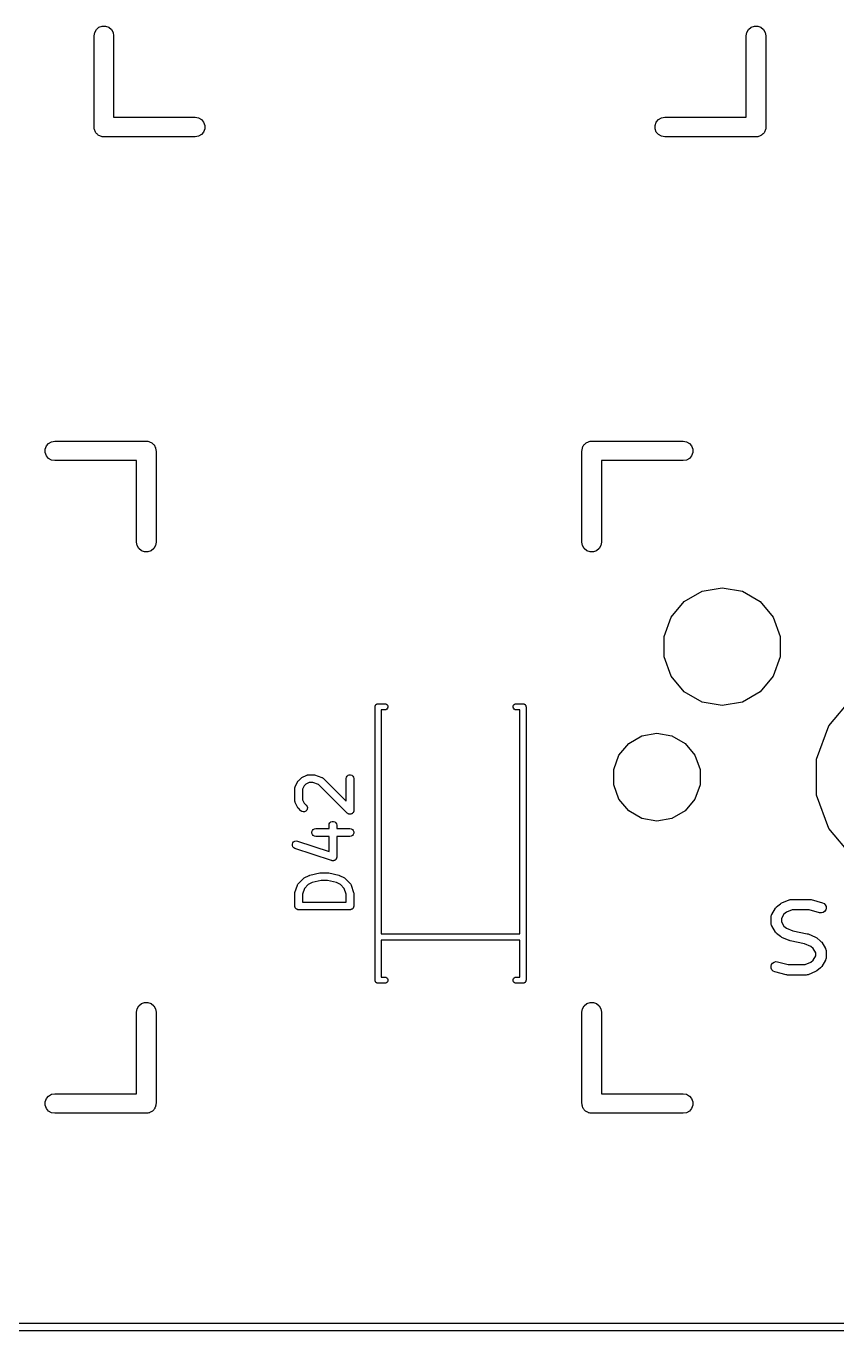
# Model space of a CAD drawing. Header units: millimetres. Extents: x 37 to 156, y -137 to -19.
# Drawn here: x 80.14 to 95.92, y -136.78 to -111.38 of the extents above; entities that cross this region are included whole.
import ezdxf

# ---------------------------------------------------------------- set-up
doc = ezdxf.new("R2010")
doc.units = ezdxf.units.MM
doc.layers.add('BLACK', color=7, linetype='Continuous')

# ---------------------------------------------------------------- blocks, each defined once
blk = doc.blocks.new('hhskb2-F.SilkS')
at = {"layer": 'BLACK'}
for p, q in [((81.471, -111.507), (81.5041, -111.45)), ((81.5041, -111.45), (81.5547, -111.407)), ((81.5547, -111.407), (81.6169, -111.384)), ((81.6169, -111.384), (81.6831, -111.384)), ((81.6831, -111.384), (81.7452, -111.407)), ((81.7452, -111.407), (81.7959, -111.45)), ((81.7959, -111.45), (81.829, -111.507)), ((94.171, -111.507), (94.2041, -111.45)), ((94.2041, -111.45), (94.2548, -111.407)), ((94.2548, -111.407), (94.3169, -111.384)), ((94.3169, -111.384), (94.3831, -111.384)), ((94.3831, -111.384), (94.4453, -111.407)), ((94.4453, -111.407), (94.4959, -111.45)), ((94.4959, -111.45), (94.529, -111.507)), ((81.4595, -111.572), (81.471, -111.507)), ((81.4595, -113.35), (81.4595, -111.572)), ((81.829, -111.507), (81.8405, -111.572)), ((81.8405, -111.572), (81.8405, -113.159)), ((94.1595, -111.572), (94.171, -111.507)), ((94.1595, -113.159), (94.1595, -111.572)), ((94.529, -111.507), (94.5405, -111.572)), ((94.5405, -111.572), (94.5405, -113.35)), ((81.8405, -113.159), (83.428, -113.159)), ((83.428, -113.159), (83.4932, -113.171)), ((83.4932, -113.171), (83.5505, -113.204)), ((83.5505, -113.204), (83.593, -113.255)), ((92.407, -113.255), (92.4495, -113.204)), ((92.4495, -113.204), (92.5068, -113.171)), ((92.5068, -113.171), (92.572, -113.159)), ((92.572, -113.159), (94.1595, -113.159)), ((81.4624, -113.366), (81.4595, -113.35)), ((81.4624, -113.383), (81.4624, -113.366)), ((81.4681, -113.399), (81.4624, -113.383)), ((81.471, -113.415), (81.4681, -113.399)), ((81.4793, -113.43), (81.471, -113.415)), ((81.485, -113.445), (81.4793, -113.43)), ((81.4957, -113.458), (81.485, -113.445)), ((81.5041, -113.472), (81.4957, -113.458)), ((81.5168, -113.483), (81.5041, -113.472)), ((81.5275, -113.496), (81.5168, -113.483)), ((81.542, -113.504), (81.5275, -113.496)), ((83.5505, -113.496), (83.4932, -113.529)), ((83.593, -113.445), (83.5505, -113.496)), ((83.593, -113.255), (83.6156, -113.317)), ((83.6156, -113.383), (83.593, -113.445)), ((83.6156, -113.317), (83.6156, -113.383)), ((92.3844, -113.317), (92.407, -113.255)), ((92.3844, -113.383), (92.3844, -113.317)), ((92.407, -113.445), (92.3844, -113.383)), ((92.4495, -113.496), (92.407, -113.445)), ((92.5068, -113.529), (92.4495, -113.496)), ((94.4725, -113.496), (94.458, -113.504)), ((94.4832, -113.483), (94.4725, -113.496)), ((94.4959, -113.472), (94.4832, -113.483)), ((94.5043, -113.458), (94.4959, -113.472)), ((94.515, -113.445), (94.5043, -113.458)), ((94.5207, -113.43), (94.515, -113.445)), ((94.529, -113.415), (94.5207, -113.43)), ((94.5319, -113.399), (94.529, -113.415)), ((94.5376, -113.383), (94.5319, -113.399)), ((94.5405, -113.35), (94.5376, -113.366)), ((94.5376, -113.366), (94.5376, -113.383)), ((81.5547, -113.515), (81.542, -113.504)), ((81.5704, -113.521), (81.5547, -113.515)), ((81.5848, -113.529), (81.5704, -113.521)), ((81.6013, -113.532), (81.5848, -113.529)), ((81.6169, -113.538), (81.6013, -113.532)), ((81.6336, -113.538), (81.6169, -113.538)), ((81.65, -113.54), (81.6336, -113.538)), ((83.428, -113.54), (81.65, -113.54)), ((83.4932, -113.529), (83.428, -113.54)), ((92.572, -113.54), (92.5068, -113.529)), ((94.35, -113.54), (92.572, -113.54)), ((94.3664, -113.538), (94.35, -113.54)), ((94.3831, -113.538), (94.3664, -113.538)), ((94.3987, -113.532), (94.3831, -113.538)), ((94.4152, -113.529), (94.3987, -113.532)), ((94.4296, -113.521), (94.4152, -113.529)), ((94.4453, -113.515), (94.4296, -113.521)), ((94.458, -113.504), (94.4453, -113.515)), ((80.5094, -119.617), (80.532, -119.555)), ((80.532, -119.555), (80.5745, -119.504)), ((80.5745, -119.504), (80.6318, -119.471)), ((80.6318, -119.471), (80.697, -119.459)), ((80.697, -119.459), (82.475, -119.459)), ((82.475, -119.459), (82.4914, -119.462)), ((82.4914, -119.462), (82.5081, -119.462)), ((82.5081, -119.462), (82.5237, -119.468)), ((82.5237, -119.468), (82.5402, -119.471)), ((82.5402, -119.471), (82.5546, -119.479)), ((82.5546, -119.479), (82.5703, -119.485)), ((82.5703, -119.485), (82.583, -119.496)), ((82.583, -119.496), (82.5975, -119.504)), ((82.5975, -119.504), (82.6082, -119.517)), ((82.6082, -119.517), (82.6209, -119.528)), ((82.6209, -119.528), (82.6293, -119.542)), ((82.6293, -119.542), (82.64, -119.555)), ((82.64, -119.555), (82.6457, -119.57)), ((82.6457, -119.57), (82.654, -119.585)), ((82.654, -119.585), (82.6569, -119.601)), ((90.9681, -119.601), (90.971, -119.585)), ((90.971, -119.585), (90.9793, -119.57)), ((90.9793, -119.57), (90.985, -119.555)), ((90.985, -119.555), (90.9957, -119.542)), ((90.9957, -119.542), (91.0041, -119.528)), ((91.0041, -119.528), (91.0168, -119.517)), ((91.0168, -119.517), (91.0275, -119.504)), ((91.0275, -119.504), (91.042, -119.496)), ((91.042, -119.496), (91.0547, -119.485)), ((91.0547, -119.485), (91.0704, -119.479)), ((91.0704, -119.479), (91.0848, -119.471)), ((91.0848, -119.471), (91.1013, -119.468)), ((91.1013, -119.468), (91.1169, -119.462)), ((91.1169, -119.462), (91.1336, -119.462)), ((91.1336, -119.462), (91.15, -119.459)), ((91.15, -119.459), (92.928, -119.459)), ((92.928, -119.459), (92.9932, -119.471)), ((92.9932, -119.471), (93.0505, -119.504)), ((93.0505, -119.504), (93.093, -119.555)), ((93.093, -119.555), (93.1156, -119.617)), ((80.5094, -119.683), (80.5094, -119.617)), ((80.532, -119.745), (80.5094, -119.683)), ((80.5745, -119.796), (80.532, -119.745)), ((80.6318, -119.829), (80.5745, -119.796)), ((80.697, -119.84), (80.6318, -119.829)), ((82.2845, -119.84), (80.697, -119.84)), ((82.2845, -121.428), (82.2845, -119.84)), ((82.6569, -119.601), (82.6626, -119.617)), ((82.6626, -119.617), (82.6626, -119.634)), ((82.6626, -119.634), (82.6655, -119.65)), ((82.6655, -119.65), (82.6655, -121.428)), ((90.9595, -119.65), (90.9624, -119.634)), ((90.9595, -121.428), (90.9595, -119.65)), ((90.9624, -119.617), (90.9681, -119.601)), ((90.9624, -119.634), (90.9624, -119.617)), ((92.928, -119.84), (91.3405, -119.84)), ((91.3405, -119.84), (91.3405, -121.428)), ((92.9932, -119.829), (92.928, -119.84)), ((93.0505, -119.796), (92.9932, -119.829)), ((93.093, -119.745), (93.0505, -119.796)), ((93.1156, -119.683), (93.093, -119.745)), ((93.1156, -119.617), (93.1156, -119.683)), ((82.296, -121.493), (82.2845, -121.428)), ((82.3291, -121.55), (82.296, -121.493)), ((82.3798, -121.593), (82.3291, -121.55)), ((82.4419, -121.616), (82.3798, -121.593)), ((82.5081, -121.616), (82.4419, -121.616)), ((82.5703, -121.593), (82.5081, -121.616)), ((82.6209, -121.55), (82.5703, -121.593)), ((82.654, -121.493), (82.6209, -121.55)), ((82.6655, -121.428), (82.654, -121.493)), ((90.971, -121.493), (90.9595, -121.428)), ((91.0041, -121.55), (90.971, -121.493)), ((91.0547, -121.593), (91.0041, -121.55)), ((91.1169, -121.616), (91.0547, -121.593)), ((91.1831, -121.616), (91.1169, -121.616)), ((91.2452, -121.593), (91.1831, -121.616)), ((91.2959, -121.55), (91.2452, -121.593)), ((91.329, -121.493), (91.2959, -121.55)), ((91.3405, -121.428), (91.329, -121.493)), ((92.9525, -122.581), (93.2976, -122.382)), ((93.2976, -122.382), (93.69, -122.313)), ((93.69, -122.313), (94.0824, -122.382)), ((94.0824, -122.382), (94.4275, -122.581)), ((92.6964, -122.886), (92.9525, -122.581)), ((94.4275, -122.581), (94.6836, -122.886)), ((92.5601, -123.261), (92.6964, -122.886)), ((94.6836, -122.886), (94.8199, -123.261)), ((92.5601, -123.659), (92.5601, -123.261)), ((94.8199, -123.261), (94.8199, -123.659)), ((92.6964, -124.034), (92.5601, -123.659)), ((94.8199, -123.659), (94.6836, -124.034)), ((92.9525, -124.339), (92.6964, -124.034)), ((94.6836, -124.034), (94.4275, -124.339)), ((93.2976, -124.538), (92.9525, -124.339)), ((94.4275, -124.339), (94.0824, -124.538)), ((86.93, -124.63), (86.9309, -124.625)), ((86.93, -129.95), (86.93, -124.63)), ((86.9309, -124.62), (86.9327, -124.615)), ((86.9309, -124.625), (86.9309, -124.62)), ((86.9327, -124.615), (86.9336, -124.609)), ((86.9336, -124.609), (86.9362, -124.605)), ((86.9362, -124.605), (86.938, -124.6)), ((86.938, -124.6), (86.9414, -124.596)), ((86.9414, -124.596), (86.944, -124.591)), ((86.944, -124.591), (86.9481, -124.588)), ((86.9481, -124.588), (86.9514, -124.584)), ((86.9514, -124.584), (86.956, -124.581)), ((86.956, -124.581), (86.96, -124.578)), ((86.96, -124.578), (86.9649, -124.576)), ((86.9649, -124.576), (86.9695, -124.574)), ((86.9695, -124.574), (86.9747, -124.573)), ((86.9747, -124.573), (86.9796, -124.571)), ((86.9796, -124.571), (86.9848, -124.571)), ((86.9848, -124.571), (86.99, -124.57)), ((86.99, -124.57), (87.12, -124.57)), ((87.12, -124.57), (87.1405, -124.574)), ((87.1405, -124.574), (87.1586, -124.584)), ((87.1586, -124.584), (87.172, -124.6)), ((87.172, -124.66), (87.1586, -124.676)), ((87.172, -124.6), (87.1791, -124.62)), ((87.1791, -124.64), (87.172, -124.66)), ((87.1791, -124.62), (87.1791, -124.64)), ((89.6209, -124.62), (89.628, -124.6)), ((89.6209, -124.64), (89.6209, -124.62)), ((89.628, -124.66), (89.6209, -124.64)), ((89.628, -124.6), (89.6414, -124.584)), ((89.6414, -124.676), (89.628, -124.66)), ((89.6414, -124.584), (89.6595, -124.574)), ((89.6595, -124.574), (89.68, -124.57)), ((89.68, -124.57), (89.81, -124.57)), ((89.81, -124.57), (89.8152, -124.571)), ((89.8152, -124.571), (89.8204, -124.571)), ((89.8204, -124.571), (89.8253, -124.573)), ((89.8253, -124.573), (89.8305, -124.574)), ((89.8305, -124.574), (89.8351, -124.576)), ((89.8351, -124.576), (89.84, -124.578)), ((89.84, -124.578), (89.844, -124.581)), ((89.844, -124.581), (89.8486, -124.584)), ((89.8486, -124.584), (89.8519, -124.588)), ((89.8519, -124.588), (89.856, -124.591)), ((89.856, -124.591), (89.8586, -124.596)), ((89.8586, -124.596), (89.862, -124.6)), ((89.862, -124.6), (89.8638, -124.605)), ((89.8638, -124.605), (89.8664, -124.609)), ((89.8664, -124.609), (89.8673, -124.615)), ((89.8673, -124.615), (89.8691, -124.62)), ((89.8691, -124.62), (89.8691, -124.625)), ((89.8691, -124.625), (89.87, -124.63)), ((89.87, -124.63), (89.87, -129.95)), ((93.69, -124.607), (93.2976, -124.538)), ((94.0824, -124.538), (93.69, -124.607)), ((95.7666, -124.999), (96.2134, -124.467)), ((87.12, -124.69), (87.05, -124.69)), ((87.05, -124.69), (87.05, -129.05)), ((87.1405, -124.686), (87.12, -124.69)), ((87.1586, -124.676), (87.1405, -124.686)), ((89.6595, -124.686), (89.6414, -124.676)), ((89.68, -124.69), (89.6595, -124.686)), ((89.75, -124.69), (89.68, -124.69)), ((89.75, -129.05), (89.75, -124.69)), ((92.1279, -125.197), (92.42, -125.146)), ((92.42, -125.146), (92.7121, -125.197)), ((95.5289, -125.652), (95.7666, -124.999)), ((91.6803, -125.573), (91.871, -125.346)), ((91.871, -125.346), (92.1279, -125.197)), ((92.7121, -125.197), (92.969, -125.346)), ((92.969, -125.346), (93.1597, -125.573)), ((91.5788, -125.852), (91.6803, -125.573)), ((93.1597, -125.573), (93.2612, -125.852)), ((95.5289, -126.348), (95.5289, -125.652)), ((91.5788, -126.148), (91.5788, -125.852)), ((93.2612, -125.852), (93.2612, -126.148)), ((85.3704, -126.202), (85.3719, -126.193)), ((85.3719, -126.193), (85.3741, -126.189)), ((85.3741, -126.189), (85.3753, -126.185)), ((85.3753, -126.185), (85.4229, -126.09)), ((85.4229, -126.09), (85.4301, -126.08)), ((85.4301, -126.08), (85.437, -126.07)), ((85.437, -126.07), (85.4846, -126.023)), ((85.4846, -126.023), (85.4944, -126.016)), ((85.4944, -126.016), (85.5041, -126.009)), ((85.5041, -126.009), (85.5993, -125.961)), ((85.5516, -126.168), (85.5174, -126.236)), ((85.582, -126.137), (85.5516, -126.168)), ((85.6506, -126.103), (85.582, -126.137)), ((85.5993, -125.961), (85.6035, -125.96)), ((85.6035, -125.96), (85.6072, -125.958)), ((85.6072, -125.958), (85.6159, -125.956)), ((85.6159, -125.956), (85.6243, -125.954)), ((85.6243, -125.954), (85.6286, -125.954)), ((85.6286, -125.954), (85.6329, -125.953)), ((85.6329, -125.953), (85.7281, -125.953)), ((85.7159, -126.103), (85.6506, -126.103)), ((85.8304, -126.141), (85.7159, -126.103)), ((85.7281, -125.953), (85.7399, -125.955)), ((85.7399, -125.955), (85.7518, -125.957)), ((85.7518, -125.957), (85.8947, -126.005)), ((86.3893, -126.7), (85.8304, -126.141)), ((85.8947, -126.005), (85.8985, -126.007)), ((85.8985, -126.007), (85.9026, -126.008)), ((85.9026, -126.008), (85.9098, -126.013)), ((85.9098, -126.013), (85.9176, -126.017)), ((85.9176, -126.017), (85.9204, -126.02)), ((85.9204, -126.02), (85.924, -126.023)), ((85.924, -126.023), (86.3674, -126.466)), ((86.3674, -126.028), (86.3719, -126.002)), ((86.3674, -126.466), (86.3674, -126.028)), ((86.3719, -126.002), (86.3849, -125.98)), ((86.3849, -125.98), (86.4049, -125.963)), ((86.4049, -125.963), (86.4294, -125.954)), ((86.4294, -125.954), (86.4554, -125.954)), ((86.4554, -125.954), (86.4799, -125.963)), ((86.4799, -125.963), (86.4998, -125.98)), ((86.4998, -125.98), (86.5129, -126.002)), ((86.5129, -126.002), (86.5174, -126.028)), ((86.5174, -126.028), (86.5174, -126.647)), ((91.6803, -126.427), (91.5788, -126.148)), ((93.2612, -126.148), (93.1597, -126.427)), ((85.3674, -126.219), (85.3681, -126.214)), ((85.3674, -126.457), (85.3674, -126.219)), ((85.3679, -126.21), (85.3704, -126.202)), ((85.3681, -126.214), (85.3679, -126.21)), ((85.5174, -126.236), (85.5174, -126.439)), ((85.5174, -126.439), (85.5516, -126.507)), ((91.871, -126.654), (91.6803, -126.427)), ((93.1597, -126.427), (92.969, -126.654)), ((95.7666, -127.001), (95.5289, -126.348)), ((85.3681, -126.461), (85.3674, -126.457)), ((85.3679, -126.465), (85.3681, -126.461)), ((85.3704, -126.474), (85.3679, -126.465)), ((85.3719, -126.482), (85.3704, -126.474)), ((85.3741, -126.486), (85.3719, -126.482)), ((85.3753, -126.49), (85.3741, -126.486)), ((85.4229, -126.585), (85.3753, -126.49)), ((85.4301, -126.595), (85.4229, -126.585)), ((85.437, -126.605), (85.4301, -126.595)), ((85.4846, -126.653), (85.437, -126.605)), ((85.5059, -126.667), (85.4846, -126.653)), ((85.5311, -126.674), (85.5059, -126.667)), ((85.557, -126.672), (85.5311, -126.674)), ((85.5516, -126.507), (85.5907, -126.546)), ((85.5806, -126.661), (85.557, -126.672)), ((85.5991, -126.643), (85.5806, -126.661)), ((85.5907, -126.546), (85.6056, -126.568)), ((85.6101, -126.619), (85.5991, -126.643)), ((85.6056, -126.568), (85.6123, -126.593)), ((85.6123, -126.593), (85.6101, -126.619)), ((86.3974, -126.706), (86.3893, -126.7)), ((86.4998, -126.695), (86.4923, -126.702)), ((86.5015, -126.692), (86.4998, -126.695)), ((86.5038, -126.69), (86.5015, -126.692)), ((86.508, -126.681), (86.5038, -126.69)), ((86.5129, -126.673), (86.508, -126.681)), ((86.5134, -126.67), (86.5129, -126.673)), ((86.5148, -126.667), (86.5134, -126.67)), ((86.5157, -126.657), (86.5148, -126.667)), ((86.5174, -126.647), (86.5157, -126.657)), ((92.1279, -126.803), (91.871, -126.654)), ((92.969, -126.654), (92.7121, -126.803)), ((86.034, -126.933), (86.0386, -126.907)), ((86.034, -127.001), (86.034, -126.933)), ((86.0386, -126.907), (86.0516, -126.885)), ((86.0516, -126.885), (86.0715, -126.868)), ((86.0715, -126.868), (86.096, -126.859)), ((86.096, -126.859), (86.1221, -126.859)), ((86.1221, -126.859), (86.1465, -126.868)), ((86.1465, -126.868), (86.1665, -126.885)), ((86.1665, -126.885), (86.1795, -126.907)), ((86.1795, -126.907), (86.184, -126.933)), ((86.184, -126.933), (86.184, -127.001)), ((86.4049, -126.712), (86.3974, -126.706)), ((86.408, -126.713), (86.4049, -126.712)), ((86.4107, -126.715), (86.408, -126.713)), ((86.4202, -126.718), (86.4107, -126.715)), ((86.4294, -126.721), (86.4202, -126.718)), ((86.4327, -126.721), (86.4294, -126.721)), ((86.4358, -126.722), (86.4327, -126.721)), ((86.4456, -126.721), (86.4358, -126.722)), ((86.4554, -126.721), (86.4456, -126.721)), ((86.4585, -126.72), (86.4554, -126.721)), ((86.4618, -126.72), (86.4585, -126.72)), ((86.4707, -126.715), (86.4618, -126.72)), ((86.4799, -126.712), (86.4707, -126.715)), ((86.4824, -126.71), (86.4799, -126.712)), ((86.4854, -126.709), (86.4824, -126.71)), ((86.4923, -126.702), (86.4854, -126.709)), ((92.42, -126.854), (92.1279, -126.803)), ((92.7121, -126.803), (92.42, -126.854)), ((85.7019, -127.063), (85.7108, -127.038)), ((85.7019, -127.089), (85.7019, -127.063)), ((85.7108, -127.113), (85.7019, -127.089)), ((85.7108, -127.038), (85.7275, -127.018)), ((85.7275, -127.133), (85.7108, -127.113)), ((85.7275, -127.018), (85.7501, -127.005)), ((85.7501, -127.146), (85.7275, -127.133)), ((85.7501, -127.005), (85.7757, -127.001)), ((85.7757, -127.151), (85.7501, -127.146)), ((85.7757, -127.001), (86.034, -127.001)), ((86.034, -127.151), (85.7757, -127.151)), ((86.034, -127.448), (86.034, -127.151)), ((86.184, -127.001), (86.4424, -127.001)), ((86.4424, -127.151), (86.184, -127.151)), ((86.184, -127.151), (86.184, -127.552)), ((86.4424, -127.001), (86.468, -127.005)), ((86.468, -127.146), (86.4424, -127.151)), ((86.468, -127.005), (86.4906, -127.018)), ((86.4906, -127.133), (86.468, -127.146)), ((86.4906, -127.018), (86.5073, -127.038)), ((86.5073, -127.113), (86.4906, -127.133)), ((86.5073, -127.038), (86.5162, -127.063)), ((86.5162, -127.089), (86.5073, -127.113)), ((86.5162, -127.063), (86.5162, -127.089)), ((96.2134, -127.533), (95.7666, -127.001)), ((85.3206, -127.303), (85.3288, -127.278)), ((85.3213, -127.329), (85.3206, -127.303)), ((85.3309, -127.353), (85.3213, -127.329)), ((85.3288, -127.278), (85.345, -127.258)), ((85.3481, -127.373), (85.3309, -127.353)), ((85.345, -127.258), (85.3672, -127.244)), ((85.371, -127.385), (85.3481, -127.373)), ((85.3672, -127.244), (85.3927, -127.239)), ((86.0853, -127.623), (85.371, -127.385)), ((85.3927, -127.239), (85.4185, -127.243)), ((85.4185, -127.243), (86.034, -127.448)), ((86.0908, -127.624), (86.0853, -127.623)), ((86.096, -127.626), (86.0908, -127.624)), ((86.1036, -127.626), (86.096, -127.626)), ((86.1111, -127.627), (86.1036, -127.626)), ((86.1165, -127.626), (86.1111, -127.627)), ((86.1221, -127.626), (86.1165, -127.626)), ((86.1292, -127.623), (86.1221, -127.626)), ((86.1366, -127.622), (86.1292, -127.623)), ((86.1413, -127.619), (86.1366, -127.622)), ((86.1465, -127.617), (86.1413, -127.619)), ((86.1524, -127.612), (86.1465, -127.617)), ((86.1588, -127.608), (86.1524, -127.612)), ((86.1623, -127.604), (86.1588, -127.608)), ((86.1665, -127.6), (86.1623, -127.604)), ((86.1703, -127.594), (86.1665, -127.6)), ((86.175, -127.588), (86.1703, -127.594)), ((86.1768, -127.582), (86.175, -127.588)), ((86.1795, -127.578), (86.1768, -127.582)), ((86.1808, -127.57), (86.1795, -127.578)), ((86.1832, -127.563), (86.1808, -127.57)), ((86.184, -127.552), (86.1831, -127.557)), ((86.1831, -127.557), (86.1832, -127.563)), ((85.5322, -127.975), (85.542, -127.968)), ((85.542, -127.968), (85.5517, -127.961)), ((85.5517, -127.961), (85.6469, -127.913)), ((85.6469, -127.913), (85.6548, -127.911)), ((85.6548, -127.911), (85.6623, -127.908)), ((85.6623, -127.908), (85.8528, -127.86)), ((85.8528, -127.86), (85.8619, -127.859)), ((85.8619, -127.859), (85.871, -127.858)), ((85.871, -127.858), (86.0138, -127.858)), ((86.0138, -127.858), (86.0228, -127.859)), ((86.0228, -127.859), (86.032, -127.86)), ((86.032, -127.86), (86.2225, -127.908)), ((86.2225, -127.908), (86.23, -127.911)), ((86.23, -127.911), (86.2378, -127.913)), ((86.2378, -127.913), (86.3331, -127.961)), ((86.3331, -127.961), (86.3427, -127.968)), ((86.3427, -127.968), (86.3526, -127.975)), ((85.3712, -128.242), (85.4188, -128.1)), ((85.4188, -128.1), (85.4209, -128.096)), ((85.4209, -128.096), (85.422, -128.092)), ((85.422, -128.092), (85.4271, -128.084)), ((85.4271, -128.084), (85.4313, -128.077)), ((85.4313, -128.077), (85.4345, -128.074)), ((85.4345, -128.074), (85.437, -128.07)), ((85.437, -128.07), (85.5322, -127.975)), ((85.5556, -128.164), (85.5174, -128.278)), ((85.6297, -128.09), (85.5556, -128.164)), ((85.7067, -128.051), (85.6297, -128.09)), ((85.8802, -128.008), (85.7067, -128.051)), ((86.0046, -128.008), (85.8802, -128.008)), ((86.1781, -128.051), (86.0046, -128.008)), ((86.2551, -128.09), (86.1781, -128.051)), ((86.3292, -128.164), (86.2551, -128.09)), ((86.3674, -128.278), (86.3292, -128.164)), ((86.3526, -127.975), (86.4478, -128.07)), ((86.4478, -128.07), (86.4503, -128.074)), ((86.4503, -128.074), (86.4535, -128.077)), ((86.4535, -128.077), (86.4577, -128.084)), ((86.4577, -128.084), (86.4627, -128.092)), ((86.4627, -128.092), (86.4639, -128.096)), ((86.4639, -128.096), (86.4659, -128.1)), ((86.4659, -128.1), (86.5135, -128.242)), ((85.3674, -128.266), (85.3695, -128.254)), ((85.3674, -128.504), (85.3674, -128.266)), ((85.3695, -128.254), (85.3712, -128.242)), ((85.5174, -128.278), (85.5174, -128.429)), ((85.5174, -128.429), (86.3674, -128.429)), ((86.3674, -128.429), (86.3674, -128.278)), ((86.5135, -128.242), (86.5153, -128.254)), ((86.5153, -128.254), (86.5174, -128.266)), ((86.5174, -128.266), (86.5174, -128.504)), ((94.7498, -128.522), (94.8224, -128.462)), ((94.8224, -128.462), (94.8356, -128.454)), ((94.8356, -128.454), (94.8484, -128.446)), ((94.8484, -128.446), (94.9935, -128.386)), ((94.9935, -128.386), (94.9958, -128.385)), ((94.9958, -128.385), (94.9978, -128.384)), ((94.9978, -128.384), (95.0129, -128.381)), ((95.0129, -128.381), (95.0279, -128.378)), ((95.0279, -128.378), (95.0303, -128.378)), ((95.0303, -128.378), (95.0326, -128.378)), ((95.0326, -128.378), (95.3954, -128.378)), ((95.3954, -128.378), (95.409, -128.38)), ((95.409, -128.38), (95.4226, -128.382)), ((95.4226, -128.382), (95.6403, -128.442)), ((95.6403, -128.442), (95.6722, -128.457)), ((95.6722, -128.457), (95.6969, -128.482)), ((85.3685, -128.511), (85.3674, -128.504)), ((85.3685, -128.517), (85.3685, -128.511)), ((85.3708, -128.523), (85.3685, -128.517)), ((85.3719, -128.53), (85.3708, -128.523)), ((85.3752, -128.536), (85.3719, -128.53)), ((85.3774, -128.542), (85.3752, -128.536)), ((85.3816, -128.547), (85.3774, -128.542)), ((85.3849, -128.552), (85.3816, -128.547)), ((85.39, -128.557), (85.3849, -128.552)), ((85.3942, -128.562), (85.39, -128.557)), ((85.3999, -128.565), (85.3942, -128.562)), ((85.4049, -128.569), (85.3999, -128.565)), ((85.411, -128.571), (85.4049, -128.569)), ((85.4167, -128.575), (85.411, -128.571)), ((85.4232, -128.576), (85.4167, -128.575)), ((85.4294, -128.578), (85.4232, -128.576)), ((85.4359, -128.578), (85.4294, -128.578)), ((85.4424, -128.579), (85.4359, -128.578)), ((86.4424, -128.579), (85.4424, -128.579)), ((86.4488, -128.578), (86.4424, -128.579)), ((86.4554, -128.578), (86.4488, -128.578)), ((86.4616, -128.576), (86.4554, -128.578)), ((86.468, -128.575), (86.4616, -128.576)), ((86.4737, -128.571), (86.468, -128.575)), ((86.4799, -128.569), (86.4737, -128.571)), ((86.4849, -128.565), (86.4799, -128.569)), ((86.4906, -128.562), (86.4849, -128.565)), ((86.4948, -128.557), (86.4906, -128.562)), ((86.4998, -128.552), (86.4948, -128.557)), ((86.5031, -128.547), (86.4998, -128.552)), ((86.5073, -128.542), (86.5031, -128.547)), ((86.5096, -128.536), (86.5073, -128.542)), ((86.5129, -128.53), (86.5096, -128.536)), ((86.514, -128.523), (86.5129, -128.53)), ((86.5162, -128.517), (86.514, -128.523)), ((86.5174, -128.504), (86.5162, -128.511)), ((86.5162, -128.511), (86.5162, -128.517)), ((94.6407, -128.721), (94.6424, -128.712)), ((94.6407, -128.842), (94.6407, -128.721)), ((94.6424, -128.712), (94.6425, -128.702)), ((94.6425, -128.702), (94.6454, -128.695)), ((94.6454, -128.695), (94.6468, -128.687)), ((94.6468, -128.687), (94.6517, -128.678)), ((94.6517, -128.678), (94.6552, -128.669)), ((94.6552, -128.669), (94.7277, -128.548)), ((94.7277, -128.548), (94.7388, -128.535)), ((94.7388, -128.535), (94.7498, -128.522)), ((94.8931, -128.668), (94.8439, -128.75)), ((94.9407, -128.628), (94.8931, -128.668)), ((95.0529, -128.581), (94.9407, -128.628)), ((95.3816, -128.581), (95.0529, -128.581)), ((95.5859, -128.638), (95.3816, -128.581)), ((95.6211, -128.641), (95.5859, -128.638)), ((95.6552, -128.632), (95.6211, -128.641)), ((95.6843, -128.612), (95.6552, -128.632)), ((95.7048, -128.584), (95.6843, -128.612)), ((95.6969, -128.482), (95.7115, -128.515)), ((95.7143, -128.55), (95.7048, -128.584)), ((95.7115, -128.515), (95.7143, -128.55)), ((94.6424, -128.852), (94.6407, -128.842)), ((94.6425, -128.862), (94.6424, -128.852)), ((94.6454, -128.869), (94.6425, -128.862)), ((94.6468, -128.877), (94.6454, -128.869)), ((94.6517, -128.886), (94.6468, -128.877)), ((94.6552, -128.895), (94.6517, -128.886)), ((94.7277, -129.016), (94.6552, -128.895)), ((94.8439, -128.75), (94.8439, -128.814)), ((94.8439, -128.814), (94.8931, -128.896)), ((94.8931, -128.896), (94.9407, -128.936)), ((94.9407, -128.936), (95.0627, -128.987)), ((87.05, -129.05), (89.75, -129.05)), ((89.75, -129.17), (87.05, -129.17)), ((87.05, -129.17), (87.05, -129.89)), ((89.75, -129.89), (89.75, -129.17)), ((94.7389, -129.028), (94.7277, -129.016)), ((94.7498, -129.041), (94.7389, -129.028)), ((94.8224, -129.102), (94.7498, -129.041)), ((94.8356, -129.109), (94.8224, -129.102)), ((94.8484, -129.118), (94.8356, -129.109)), ((94.9935, -129.178), (94.8484, -129.118)), ((95.0029, -129.18), (94.9935, -129.178)), ((95.0118, -129.184), (95.0029, -129.18)), ((95.2927, -129.242), (95.0118, -129.184)), ((95.0627, -128.987), (95.3436, -129.045)), ((95.3436, -129.045), (95.3525, -129.049)), ((95.3525, -129.049), (95.3619, -129.051)), ((95.3619, -129.051), (95.5071, -129.111)), ((95.5071, -129.111), (95.5199, -129.12)), ((95.5199, -129.12), (95.533, -129.127)), ((95.533, -129.127), (95.6056, -129.188)), ((95.6056, -129.188), (95.6166, -129.201)), ((95.6166, -129.201), (95.6277, -129.213)), ((95.6277, -129.213), (95.7003, -129.334)), ((95.4148, -129.293), (95.2927, -129.242)), ((95.4623, -129.333), (95.4148, -129.293)), ((95.5115, -129.415), (95.4623, -129.333)), ((95.4623, -129.562), (95.5115, -129.479)), ((95.5115, -129.479), (95.5115, -129.415)), ((95.7003, -129.334), (95.7037, -129.343)), ((95.7037, -129.343), (95.7086, -129.352)), ((95.7086, -129.352), (95.71, -129.36)), ((95.71, -129.36), (95.7129, -129.367)), ((95.7129, -129.367), (95.7131, -129.377)), ((95.7131, -129.377), (95.7147, -129.387)), ((95.7147, -129.387), (95.7147, -129.508)), ((94.6412, -129.679), (94.6506, -129.645)), ((94.6439, -129.714), (94.6412, -129.679)), ((94.6585, -129.747), (94.6439, -129.714)), ((94.6506, -129.645), (94.6711, -129.617)), ((94.6833, -129.772), (94.6585, -129.747)), ((94.6711, -129.617), (94.7002, -129.597)), ((94.7002, -129.597), (94.7344, -129.588)), ((94.7344, -129.588), (94.7695, -129.591)), ((94.7695, -129.591), (94.9738, -129.648)), ((94.9738, -129.648), (95.3025, -129.648)), ((95.3025, -129.648), (95.4148, -129.601)), ((95.4148, -129.601), (95.4623, -129.562)), ((95.6056, -129.707), (95.533, -129.767)), ((95.6166, -129.694), (95.6056, -129.707)), ((95.6277, -129.681), (95.6166, -129.694)), ((95.7003, -129.56), (95.6277, -129.681)), ((95.7037, -129.551), (95.7003, -129.56)), ((95.7086, -129.542), (95.7037, -129.551)), ((95.71, -129.534), (95.7086, -129.542)), ((95.7129, -129.527), (95.71, -129.534)), ((95.7131, -129.517), (95.7129, -129.527)), ((95.7147, -129.508), (95.7131, -129.517)), ((86.9309, -129.955), (86.93, -129.95)), ((86.9309, -129.96), (86.9309, -129.955)), ((86.9327, -129.965), (86.9309, -129.96)), ((86.9336, -129.971), (86.9327, -129.965)), ((86.9362, -129.975), (86.9336, -129.971)), ((86.938, -129.98), (86.9362, -129.975)), ((86.9414, -129.984), (86.938, -129.98)), ((86.944, -129.989), (86.9414, -129.984)), ((86.9481, -129.992), (86.944, -129.989)), ((86.9514, -129.996), (86.9481, -129.992)), ((86.956, -129.999), (86.9514, -129.996)), ((86.96, -130.002), (86.956, -129.999)), ((87.05, -129.89), (87.12, -129.89)), ((87.12, -129.89), (87.1405, -129.894)), ((87.1405, -129.894), (87.1586, -129.904)), ((87.1586, -129.996), (87.1405, -130.006)), ((87.1586, -129.904), (87.172, -129.92)), ((87.172, -129.98), (87.1586, -129.996)), ((87.172, -129.92), (87.1791, -129.94)), ((87.1791, -129.96), (87.172, -129.98)), ((87.1791, -129.94), (87.1791, -129.96)), ((89.6209, -129.94), (89.628, -129.92)), ((89.6209, -129.96), (89.6209, -129.94)), ((89.628, -129.98), (89.6209, -129.96)), ((89.628, -129.92), (89.6414, -129.904)), ((89.6414, -129.996), (89.628, -129.98)), ((89.6414, -129.904), (89.6595, -129.894)), ((89.6595, -130.006), (89.6414, -129.996)), ((89.6595, -129.894), (89.68, -129.89)), ((89.68, -129.89), (89.75, -129.89)), ((89.844, -129.999), (89.84, -130.002)), ((89.8486, -129.996), (89.844, -129.999)), ((89.8519, -129.992), (89.8486, -129.996)), ((89.856, -129.989), (89.8519, -129.992)), ((89.8586, -129.984), (89.856, -129.989)), ((89.862, -129.98), (89.8586, -129.984)), ((89.8638, -129.975), (89.862, -129.98)), ((89.8664, -129.971), (89.8638, -129.975)), ((89.8673, -129.965), (89.8664, -129.971)), ((89.8691, -129.96), (89.8673, -129.965)), ((89.87, -129.95), (89.8691, -129.955)), ((89.8691, -129.955), (89.8691, -129.96)), ((94.7151, -129.787), (94.6833, -129.772)), ((94.9328, -129.847), (94.7151, -129.787)), ((94.9465, -129.849), (94.9328, -129.847)), ((94.96, -129.851), (94.9465, -129.849)), ((95.3229, -129.851), (94.96, -129.851)), ((95.3252, -129.851), (95.3229, -129.851)), ((95.3275, -129.851), (95.3252, -129.851)), ((95.3425, -129.848), (95.3275, -129.851)), ((95.3576, -129.845), (95.3425, -129.848)), ((95.3596, -129.844), (95.3576, -129.845)), ((95.3619, -129.843), (95.3596, -129.844)), ((95.5071, -129.783), (95.3619, -129.843)), ((95.5199, -129.775), (95.5071, -129.783)), ((95.533, -129.767), (95.5199, -129.775)), ((86.9649, -130.004), (86.96, -130.002)), ((86.9695, -130.006), (86.9649, -130.004)), ((86.9747, -130.007), (86.9695, -130.006)), ((86.9796, -130.009), (86.9747, -130.007)), ((86.9848, -130.009), (86.9796, -130.009)), ((86.99, -130.01), (86.9848, -130.009)), ((87.12, -130.01), (86.99, -130.01)), ((87.1405, -130.006), (87.12, -130.01)), ((89.68, -130.01), (89.6595, -130.006)), ((89.81, -130.01), (89.68, -130.01)), ((89.8152, -130.009), (89.81, -130.01)), ((89.8204, -130.009), (89.8152, -130.009)), ((89.8253, -130.007), (89.8204, -130.009)), ((89.8305, -130.006), (89.8253, -130.007)), ((89.8351, -130.004), (89.8305, -130.006)), ((89.84, -130.002), (89.8351, -130.004)), ((82.2845, -130.572), (82.296, -130.507)), ((82.296, -130.507), (82.3291, -130.45)), ((82.3291, -130.45), (82.3798, -130.407)), ((82.3798, -130.407), (82.4419, -130.384)), ((82.4419, -130.384), (82.5081, -130.384)), ((82.5081, -130.384), (82.5703, -130.407)), ((82.5703, -130.407), (82.6209, -130.45)), ((82.6209, -130.45), (82.654, -130.507)), ((82.654, -130.507), (82.6655, -130.572)), ((90.9595, -130.572), (90.971, -130.507)), ((90.971, -130.507), (91.0041, -130.45)), ((91.0041, -130.45), (91.0547, -130.407)), ((91.0547, -130.407), (91.1169, -130.384)), ((91.1169, -130.384), (91.1831, -130.384)), ((91.1831, -130.384), (91.2452, -130.407)), ((91.2452, -130.407), (91.2959, -130.45)), ((91.2959, -130.45), (91.329, -130.507)), ((91.329, -130.507), (91.3405, -130.572)), ((82.2845, -132.159), (82.2845, -130.572)), ((82.6655, -130.572), (82.6655, -132.35)), ((90.9595, -132.35), (90.9595, -130.572)), ((91.3405, -130.572), (91.3405, -132.159)), ((80.5094, -132.317), (80.532, -132.255)), ((80.532, -132.255), (80.5745, -132.204)), ((80.5745, -132.204), (80.6318, -132.171)), ((80.6318, -132.171), (80.697, -132.159)), ((80.697, -132.159), (82.2845, -132.159)), ((91.3405, -132.159), (92.928, -132.159)), ((92.928, -132.159), (92.9932, -132.171)), ((92.9932, -132.171), (93.0505, -132.204)), ((93.0505, -132.204), (93.093, -132.255)), ((93.093, -132.255), (93.1156, -132.317)), ((80.5094, -132.383), (80.5094, -132.317)), ((80.532, -132.445), (80.5094, -132.383)), ((80.5745, -132.496), (80.532, -132.445)), ((80.6318, -132.529), (80.5745, -132.496)), ((80.697, -132.54), (80.6318, -132.529)), ((82.475, -132.54), (80.697, -132.54)), ((82.4914, -132.538), (82.475, -132.54)), ((82.5081, -132.538), (82.4914, -132.538)), ((82.5237, -132.532), (82.5081, -132.538)), ((82.5402, -132.529), (82.5237, -132.532)), ((82.5546, -132.521), (82.5402, -132.529)), ((82.5703, -132.515), (82.5546, -132.521)), ((82.583, -132.504), (82.5703, -132.515)), ((82.5975, -132.496), (82.583, -132.504)), ((82.6082, -132.483), (82.5975, -132.496)), ((82.6209, -132.472), (82.6082, -132.483)), ((82.6293, -132.458), (82.6209, -132.472)), ((82.64, -132.445), (82.6293, -132.458)), ((82.6457, -132.43), (82.64, -132.445)), ((82.654, -132.415), (82.6457, -132.43)), ((82.6569, -132.399), (82.654, -132.415)), ((82.6626, -132.383), (82.6569, -132.399)), ((82.6655, -132.35), (82.6626, -132.366)), ((82.6626, -132.366), (82.6626, -132.383)), ((90.9624, -132.366), (90.9595, -132.35)), ((90.9624, -132.383), (90.9624, -132.366)), ((90.9681, -132.399), (90.9624, -132.383)), ((90.971, -132.415), (90.9681, -132.399)), ((90.9793, -132.43), (90.971, -132.415)), ((90.985, -132.445), (90.9793, -132.43)), ((90.9957, -132.458), (90.985, -132.445)), ((91.0041, -132.472), (90.9957, -132.458)), ((91.0168, -132.483), (91.0041, -132.472)), ((91.0275, -132.496), (91.0168, -132.483)), ((91.042, -132.504), (91.0275, -132.496)), ((91.0547, -132.515), (91.042, -132.504)), ((91.0704, -132.521), (91.0547, -132.515)), ((91.0848, -132.529), (91.0704, -132.521)), ((91.1013, -132.532), (91.0848, -132.529)), ((91.1169, -132.538), (91.1013, -132.532)), ((91.1336, -132.538), (91.1169, -132.538)), ((91.15, -132.54), (91.1336, -132.538)), ((92.928, -132.54), (91.15, -132.54)), ((92.9932, -132.529), (92.928, -132.54)), ((93.0505, -132.496), (92.9932, -132.529)), ((93.093, -132.445), (93.0505, -132.496)), ((93.1156, -132.383), (93.093, -132.445)), ((93.1156, -132.317), (93.1156, -132.383))]:
    blk.add_line(p, q, dxfattribs=at)
blk = doc.blocks.new('hhskb2-Edge.Cuts')
at = {"layer": 'BLACK'}
for p, q in [((156.1, -136.775), (36.9, -136.775)), ((36.975, -136.625), (156.025, -136.625))]:
    blk.add_line(p, q, dxfattribs=at)

msp = doc.modelspace()

# ---------------------------------------------------------------- block references
for name in ['hhskb2-Edge.Cuts', 'hhskb2-F.SilkS']:
    msp.add_blockref(name, (0, 0))

doc.saveas('drawing.dxf')
